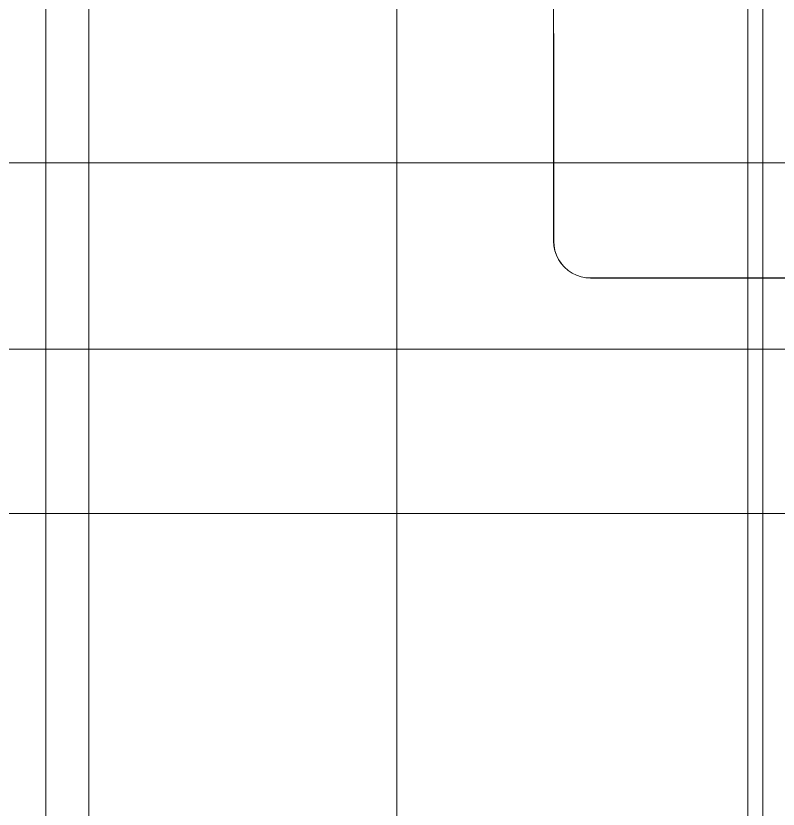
# Model space of a CAD drawing. Extents: x -566 to 72611, y -487 to 32334.
# Drawn here: x 79.47 to 106.61, y 194.61 to 222.88 of the extents above; entities that cross this region are included whole.
import ezdxf

# ---------------------------------------------------------------- set-up
doc = ezdxf.new("R2010")
doc.units = 0
doc.header["$LTSCALE"] = 0.5
doc.header["$MEASUREMENT"] = 0
doc.layers.add('ceilling', color=141, linetype='CONTINUOUS', lineweight=18)
doc.layers.add('floor', color=7, linetype='CONTINUOUS', lineweight=5, true_color=0xcfcfcf)
doc.layers.add('layout', color=7, linetype='CONTINUOUS', lineweight=5, true_color=0xcfcfcf)

msp = doc.modelspace()

# ---------------------------------------------------------------- hatches: boundary and pattern name
at = {"layer": 'floor'}
h = msp.add_hatch(dxfattribs=at)
h.set_pattern_fill('ANSI37', color=256, scale=100, angle=45)
h.set_pattern_definition([(90, (243.028, 267.632), (-12.5, 9e-16), []), (180, (243.028, 267.632), (-9e-16, -12.5), [])])
h.paths.add_polyline_path([(253.46925, 349.5), (154.11744, 349.5), (154.11744, 348.5), (101.14781, 348.5), (101.14781, 349.5), (0, 349.5), (0, 344.5), (36, 344.5, -0.33835703), (0, 308.66941), (0, 308.5), (0, 173.75), (253.46925, 173.75)])
h.paths.add_polyline_path([(36, 344.5), (0, 344.5), (0, 308.66941, 0.33835703)], flags=17)
h.paths.add_polyline_path([(253.46925, 173.75), (0, 173.75), (0, 173.74997), (0, 169.75), (253.46925, 169.75)])
h.paths.add_polyline_path([(253.46925, 169.75), (0, 169.75), (0, 149.21137), (36, 149.21137, -0.33835703), (0, 113.38078), (0, 113.21137), (0, 29.94998), (0, -5), (253.46925, -5)])
h.paths.add_polyline_path([(36, 149.21137), (0, 149.21137), (0, 113.38078, 0.33835703)], flags=17)
h.paths.add_polyline_path([(575.25, 169.75), (510, 169.75), (474.75, 169.75), (327.5, 169.75), (285.46925, 169.75), (285.46925, 165.75), (253.46925, 165.75), (253.46925, -5), (263.99725, -5), (263.99725, 95.99051), (287, 95.99051), (287, 97.5), (292, 97.5), (292, -5), (341.25, -5), (341.25, 13.02988), (341.25012, 15.02988), (346.24839, 15.02988, 0.36108524), (374.08728, 41.24999), (346.25012, 41.24999), (346.25012, 42.99999), (341.25, 42.99999), (341.25, 44.99999), (341.25, 97.5), (357.75, 97.5), (405.75, 97.5), (575.25, 97.5)])

# ---------------------------------------------------------------- linework, layer by layer
at = {"layer": 'ceilling'}
for p, q in [((82.06343, 349.5), (82.06343, 173.75)), ((106.06343, 349.5), (106.06343, 173.75)), ((0, 211), (533.5, 211))]:
    msp.add_line(p, q, dxfattribs=at)
at = {"layer": 'layout'}
for points in [[(98.62043, 214.8503, 70.22398), (98.6186, 229.66595, 70.2116), (98.6186, 214.85024, 70.2116)], [(98.6186, 214.85024, 70.2116), (98.63166, 214.67882, 70.22398), (98.62043, 214.8503, 70.22398)], [(98.63166, 214.67882, 70.22398), (98.6186, 214.85024, 70.2116), (98.62983, 214.67858, 70.2116)], [(98.62983, 214.67858, 70.2116), (98.66511, 214.51031, 70.22398), (98.63166, 214.67882, 70.22398)], [(98.66511, 214.51031, 70.22398), (98.62983, 214.67858, 70.2116), (98.6634, 214.50985, 70.2116)], [(98.6634, 214.50985, 70.2116), (98.72041, 214.34762, 70.22398), (98.66511, 214.51031, 70.22398)], [(98.72041, 214.34762, 70.22398), (98.6634, 214.50985, 70.2116), (98.7187, 214.34695, 70.2116)], [(98.72236, 214.34841, 70.2299), (98.66511, 214.51031, 70.22398), (98.72041, 214.34762, 70.22398)], [(98.7187, 214.34695, 70.2116), (98.79634, 214.19353, 70.22398), (98.72041, 214.34762, 70.22398)], [(98.79634, 214.19353, 70.22398), (98.7187, 214.34695, 70.2116), (98.79487, 214.19265, 70.2116)], [(98.79487, 214.19265, 70.2116), (98.8918, 214.05068, 70.22398), (98.79634, 214.19353, 70.22398)], [(98.89045, 214.04958, 70.2116), (98.79487, 214.19265, 70.2116), (98.8918, 214.05068, 70.22398)], [(99.00508, 213.9215, 70.22398), (98.89045, 214.04958, 70.2116), (99.00386, 213.92025, 70.2116)], [(99.00386, 213.92025, 70.2116), (99.13423, 213.80825, 70.22398), (99.00508, 213.9215, 70.22398)], [(99.13423, 213.80825, 70.22398), (99.00386, 213.92025, 70.2116), (99.13313, 213.80682, 70.2116)], [(99.13423, 213.80825, 70.22398), (99.27717, 213.71279, 70.22398), (99.13313, 213.80682, 70.2116)], [(99.2762, 213.71123, 70.2116), (99.13313, 213.80682, 70.2116), (99.27717, 213.71279, 70.22398)], [(99.43122, 213.6368, 70.22398), (99.2762, 213.71123, 70.2116), (99.43049, 213.63515, 70.2116)], [(99.59394, 213.58157, 70.22398), (99.43049, 213.63515, 70.2116), (99.59346, 213.57986, 70.2116)], [(99.7624, 213.54806, 70.22398), (99.59346, 213.57986, 70.2116), (99.76216, 213.54629, 70.2116)], [(99.76216, 213.54629, 70.2116), (99.93391, 213.53683, 70.22398), (99.7624, 213.54806, 70.22398)], [(99.93391, 213.53683, 70.22398), (99.76216, 213.54629, 70.2116), (99.93379, 213.53503, 70.2116)], [(129.35908, 213.53683, 70.22398), (99.93379, 213.53503, 70.2116), (129.35908, 213.53503, 70.2116)], [(99.93379, 213.53503, 70.2116), (129.35908, 213.53683, 70.22398), (99.93391, 213.53683, 70.22398)]]:
    msp.add_3dface(points, dxfattribs=at)

doc.saveas('drawing.dxf')
